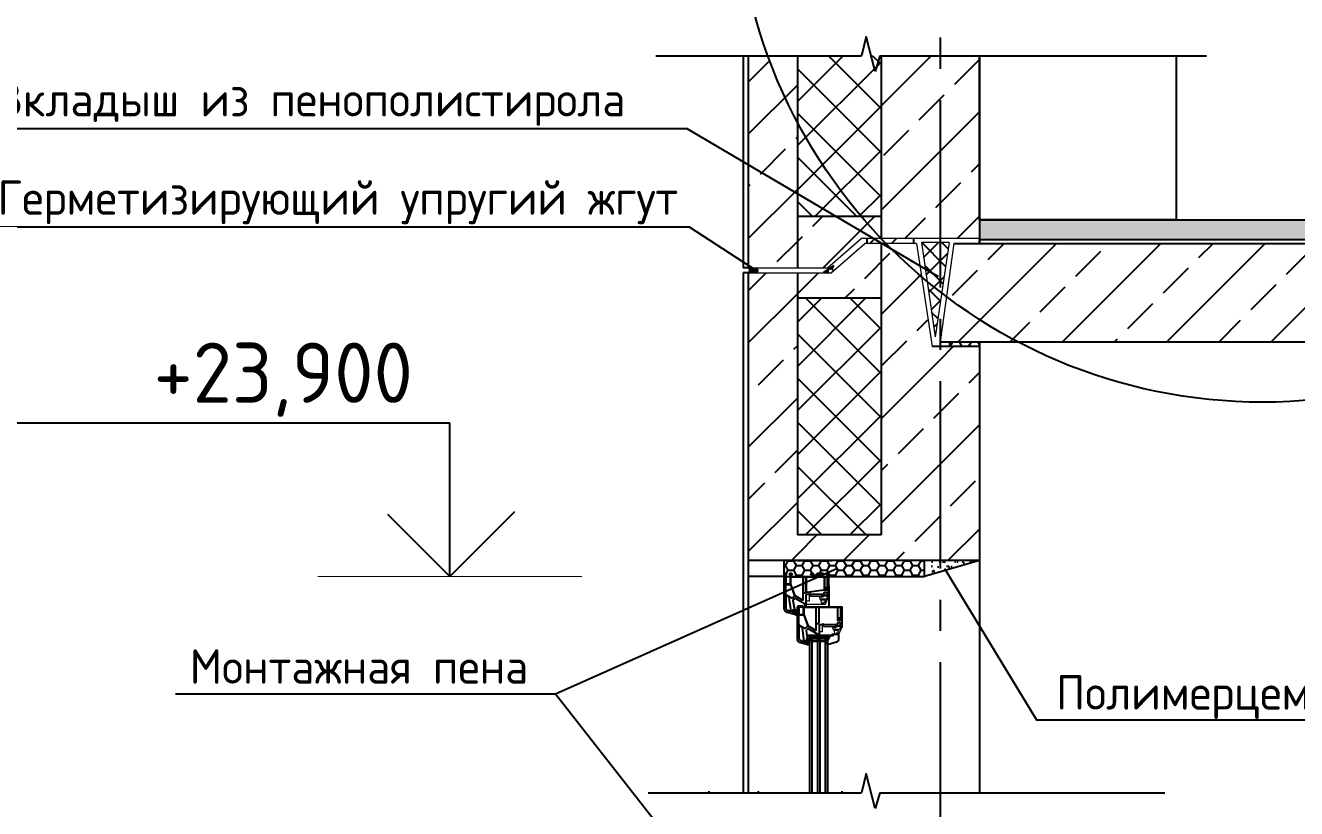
# Model space of a CAD drawing. Header units: millimetres. Extents: x -10163 to 1081624, y -5450 to 417560.
# Drawn here: x 474504 to 487424, y 87527 to 95489 of the extents above; entities that cross this region are included whole.
import ezdxf
from ezdxf.enums import TextEntityAlignment as Align

# ---------------------------------------------------------------- set-up
doc = ezdxf.new("R2010")
doc.units = ezdxf.units.MM
doc.linetypes.add('CENTER2', pattern=[28.575, 19.05, -3.175, 3.175, -3.175])
for name, color, linetype in [('0разрез', 7, 'Continuous'), ('0шибки', 220, 'Continuous'), ('1-VIS', 7, 'Continuous'), ('G_S1', 3, 'Continuous'), ('GASKET', 5, 'Continuous'), ('PVC', 7, 'Continuous'), ('ВЫНОСКИ_Р_СТ', 130, 'Continuous'), ('ГЕРМЕТИК', 50, 'Continuous'), ('НЕНЕСУЩ_СТЕНЫ', 232, 'Continuous'), ('ОКНА_Р_СТ', 90, 'Continuous'), ('оси', 1, 'CENTER2'), ('ПРОКЛАДКА', 250, 'Continuous'), ('РАЗДЕЛИТ_ЛИНИИ', 150, 'Continuous'), ('УПРУГ_РЕЗ_ПРОКЛАДКА', 130, 'Continuous'), ('УТЕПЛИТЕЛЬ', 30, 'Continuous'), ('ШТРИХ_УРП', 120, 'Continuous')]:
    doc.layers.add(name, color=color, linetype=linetype)
for name, color, linetype, lineweight in [('A-Wall-H', 250, 'Continuous', 20), ('bold', 7, 'Continuous', 35), ('RAZMER', 250, 'Continuous', 13), ('разрез по стене', 150, 'Continuous', 25)]:
    doc.layers.add(name, color=color, linetype=linetype, lineweight=lineweight)
doc.styles.add('GOST-2.304_Type-B', font='GOST Common.ttf')
doc.styles.add('Чертеж250', font='', dxfattribs={"height": 250})
doc.styles.get('Чертеж250').set_extended_font_data('GOST type B')
pattern_1 = [(45, (353424.6, 38081.25), (-530.33, 530.33), []), (45, (353954.1, 38081.25), (-530.33, 530.33), [360, -150])]
pattern_2 = [(45, (353424.58, 38081.25), (-224.5064, 224.5064), []), (135, (353424.58, 38081.25), (-224.5064, -224.5064), [])]

msp = doc.modelspace()

# ---------------------------------------------------------------- hatches: boundary and pattern name
at = {"layer": '1-VIS'}
h = msp.add_hatch(dxfattribs=at)
h.set_pattern_fill('ANSI38', scale=2.594415, style=0)
h.set_pattern_definition([(45, (457170.536, 153566.742), (-5.824627, 5.824627), []), (135, (457170.536, 153566.742), (-17.4738809, 5.824627), [20.593166, -12.3558997])])
h.paths.add_polyline_path([(481909.072, 93025.68), (481850.638, 93025.68), (481850.638, 93025.68, -0.781206619), (481850.638, 92973.792), (481909.072, 92973.792)])
at = {"layer": 'ОКНА_Р_СТ'}
h = msp.add_hatch(dxfattribs=at)
h.set_pattern_fill('HONEY', color=0, scale=450, style=0)
h.set_pattern_definition([(0, (416614.085, 129894.86), (84.375, 48.71393), [56.25, -112.5]), (120, (416614.085, 129894.86), (-84.375, 48.71393), [56.25, -112.5]), (60, (416614.085, 129894.86), (2e-07, 97.427858), [-112.5, 56.25])])
h.paths.add_polyline_path([(482217.003, 90048.792), (482217.434, 89886.494), (483110.637, 89886.494), (483300.637, 89886.494), (483367.83, 89886.494), (483643.095, 89886.494), (483643.095, 90048.792)])
h = msp.add_hatch(dxfattribs=at)
h.set_pattern_fill('AR-SAND', color=0, scale=50, style=0)
h.set_pattern_definition([(37.5, (416614.085, 129894.86), (-3.14967, 96.34119), [0, -76, 0, -85, 0, -81.25]), (7.5, (416614.09, 129894.86), (88.48884, 141.1073), [0, -41, 0, -68.5, 0, -26.25]), (327.5, (416552.585, 129894.86), (155.70709, 0.28295), [0, -25, 0, -90, 0, -117.5]), (317.5, (416552.59, 129894.86), (150.30633, 43.88378), [0, -12.5, 0, -59, 0, -67.5])])
h.paths.add_polyline_path([(484200.637, 90048.792), (483700.637, 90048.792), (483700.637, 89914.817)])
at = {"layer": 'ПРОКЛАДКА'}
h = msp.add_hatch(dxfattribs=at)
h.set_pattern_fill('ANSI31', color=0, scale=1250, style=0)
h.set_pattern_definition([(45, (416714.09, 130094.86), (-110.48543, 110.48543), [])])
h.paths.add_polyline_path([(483534.44, 93273.792), (483534.44, 93323.792), (483059.44, 93323.792), (483059.44, 93273.792)])
at = {"layer": 'разрез по стене', "transparency": 33554687}
h = msp.add_hatch(dxfattribs=at)
h.set_pattern_fill('JIS_STN_2.5', color=9, scale=300)
h.set_pattern_definition(pattern_1)
h.paths.add_polyline_path([(481850.637, 93023.792), (482350.637, 93023.792), (482350.637, 95181.397), (481850.637, 95181.397)])
h.paths.add_polyline_path([(481850.637, 95761.315), (482350.637, 95761.315), (482350.637, 101160.498), (481850.637, 101160.498)])
h.paths.add_polyline_path([(482350.637, 92973.792), (481850.637, 92973.792), (481850.637, 90048.792), (482350.637, 90048.792)])
h.paths.add_polyline_path([(482350.637, 84892.073), (481850.637, 84892.073), (481850.637, 80942.073), (481850.637, 80442.073), (482350.637, 80442.073)])
h.paths.add_polyline_path([(482350.637, 80392.073), (481850.637, 80392.073), (481850.637, 77467.073), (482350.637, 77467.073)])
h.paths.add_polyline_path([(482350.637, 69741.175), (481850.637, 69741.175), (481850.637, 65291.175), (482350.637, 65291.175)])
h = msp.add_hatch(dxfattribs=at)
h.set_pattern_fill('JIS_STN_2.5', color=9, scale=300)
h.set_pattern_definition(pattern_1)
h.paths.add_polyline_path([(483800.637, 69741.175), (483200.637, 69741.175), (483200.637, 65591.175), (483800.637, 65591.175)])
h.paths.add_polyline_path([(484200.637, 69741.175), (483800.637, 69741.175), (483800.637, 65591.175), (484200.637, 65591.175)])
h.paths.add_polyline_path([(483200.637, 69741.175), (482350.637, 69741.175), (482350.637, 69424.119), (483200.637, 69424.119)])
h.paths.add_polyline_path([(482998.113, 65591.175), (483200.637, 65591.175), (483200.637, 65813.347), (482350.637, 65813.347), (482350.637, 65291.175), (482655.58, 65291.175)])
h.paths.add_polyline_path([(483800.637, 79642.073), (483718.467, 79642.073), (483561.095, 80692.073), (483200.637, 80692.073), (483200.637, 77467.073), (483800.637, 77467.073)])
h.paths.add_polyline_path([(484200.637, 79642.073), (483800.637, 79642.073), (483800.637, 77467.073), (484200.637, 77467.073)])
edge = h.paths.add_edge_path(flags=16)
edge.add_arc((484065.939, 77583.563), 6.25, 0, 360)
h.paths.add_polyline_path([(483200.637, 77727.137), (482350.637, 77727.137), (482350.637, 77467.073), (482700.637, 77467.073), (483200.637, 77467.073)])
h.paths.add_polyline_path([(483200.637, 80692.073), (483034.44, 80692.073), (482691.908, 80392.073), (482350.637, 80392.073), (482350.637, 80136.592), (483200.637, 80136.592)])
h.paths.add_polyline_path([(483200.637, 80964.245), (482350.637, 80964.245), (482350.637, 80442.073), (482655.58, 80442.073), (482998.113, 80742.073), (483200.637, 80742.073)])
h.paths.add_polyline_path([(483800.637, 84892.073), (483200.637, 84892.073), (483200.637, 80742.073), (483800.637, 80742.073)])
h.paths.add_polyline_path([(484200.637, 84892.073), (483800.637, 84892.073), (483800.637, 80742.073), (484200.637, 80742.073)])
h.paths.add_polyline_path([(483200.637, 84892.073), (482350.637, 84892.073), (482350.637, 84601.445), (483200.637, 84601.445)])
edge = h.paths.add_edge_path()
edge.add_line((484200.637, 92223.792), (483800.637, 92223.792))
edge.add_line((483800.637, 92223.792), (483806.552, 90166.474))
edge.add_arc((483812.802, 90166.474), 6.25, 0, 180, ccw=False)
edge.add_arc((483812.802, 90166.474), 6.25, -180, 0, ccw=False)
edge.add_line((483806.552, 90166.474), (483806.534, 90048.792))
edge.add_line((483806.534, 90048.792), (484200.637, 90048.792))
edge.add_line((484200.637, 90048.792), (484200.637, 92223.792))
edge = h.paths.add_edge_path(flags=16)
edge.add_arc((484065.939, 90165.281), 6.25, 0, 360)
h.paths.add_polyline_path([(483800.637, 92223.792), (483718.467, 92223.792), (483561.095, 93273.792), (483200.637, 93273.792), (483200.637, 90048.792), (483800.637, 90048.792)])
h.paths.add_polyline_path([(483200.637, 90308.856), (482350.637, 90308.856), (482350.637, 90048.792), (483200.637, 90048.792)])
h.paths.add_polyline_path([(483200.637, 93273.792), (483034.44, 93273.792), (482691.908, 92973.792), (482350.637, 92973.792), (482350.637, 92718.311), (483200.637, 92718.311)])
h.paths.add_polyline_path([(483200.637, 93545.964), (482350.637, 93545.964), (482350.637, 93023.792), (482655.58, 93023.792), (482998.113, 93323.792), (483200.637, 93323.792)])
h.paths.add_polyline_path([(483800.637, 95181.397), (483200.637, 95181.397), (483200.637, 93323.792), (483800.637, 93323.792)])
h.paths.add_polyline_path([(484200.637, 95181.397), (483800.637, 95181.397), (483800.637, 93323.792), (484200.637, 93323.792)])
h.paths.add_polyline_path([(484200.637, 100360.498), (483800.637, 100360.498), (483800.637, 95761.315), (484200.637, 95761.315)])
h.paths.add_polyline_path([(483800.637, 100360.498), (483718.467, 100360.498), (483591.071, 101160.498), (483200.637, 101160.498), (483200.637, 95761.315), (483800.637, 95761.315)])
at = {"layer": 'разрез по стене'}
h = msp.add_hatch(dxfattribs=at)
h.set_pattern_fill('AR-SAND', color=9, scale=3, angle=-90)
h.set_pattern_definition([(307.5, (353424.58, 38121.25), (146.82397, 4.80009), [0, -115.824, 0, -129.54, 0, -123.825]), (277.5, (353424.58, 38121.25), (215.04753, -134.85698), [0, -62.484, 0, -104.394, 0, -40.005]), (237.5, (353424.58, 38214.97), (0.43116, -237.29771), [0, -38.1, 0, -137.16, 0, -179.07]), (227.5, (353424.58, 38214.97), (66.8788, -229.06694), [0, -19.05, 0, -89.916, 0, -102.87])])
h.paths.add_polyline_path([(496582.382, 93513.792), (484200.637, 93513.792), (484200.637, 93313.792), (496582.382, 93313.792)])
h = msp.add_hatch(dxfattribs=at)
h.set_pattern_fill('JIS_STN_2.5', color=9, scale=300)
h.set_pattern_definition(pattern_1)
h.paths.add_polyline_path([(496582.382, 92273.792), (496582.382, 92768.978), (496422.533, 92818.704), (496778.421, 92909.869), (496582.382, 92957.937), (496582.382, 93273.792), (483941.699, 93273.792), (483800.637, 92273.792), (484200.637, 92273.792)])
at = {"layer": 'УТЕПЛИТЕЛЬ'}
h = msp.add_hatch(dxfattribs=at)
h.set_pattern_fill('ANSI37', color=0, scale=100, style=0)
h.set_pattern_definition(pattern_2)
h.paths.add_polyline_path([(483200.637, 95181.397), (482350.637, 95181.397), (482350.637, 93545.964), (483200.637, 93545.964)])
h = msp.add_hatch(dxfattribs=at)
h.set_pattern_fill('ANSI37', color=0, scale=1150, style=0)
h.set_pattern_definition([(45, (416714.09, 130094.86), (-101.6466, 101.6466), []), (135, (416714.09, 130094.86), (-101.6466, -101.6466), [])])
h.paths.add_polyline_path([(483892.459, 93282.474), (483610.335, 93282.474), (483751.397, 92323.663)])
h = msp.add_hatch(dxfattribs=at)
h.set_pattern_fill('ANSI37', color=0, scale=100, style=0)
h.set_pattern_definition(pattern_2)
h.paths.add_polyline_path([(482350.637, 90308.856), (483200.637, 90308.856), (483200.637, 92718.311), (482350.637, 92718.311)])
at = {"layer": 'ШТРИХ_УРП'}
h = msp.add_hatch(dxfattribs=at)
h.set_pattern_fill('HONEY', color=0, scale=250, style=0)
h.set_pattern_definition([(0, (416484.742, 130094.86), (46.875, 27.063294), [31.25, -62.5]), (120, (416484.742, 130094.86), (-46.875, 27.063294), [31.25, -62.5]), (60, (416484.742, 130094.86), (1e-07, 54.126588), [-62.5, 31.25])])
h.paths.add_polyline_path([(482729.476, 93041.054), (482718.993, 93043.586), (482613.109, 92973.792), (482707.622, 92973.792)])
h = msp.add_hatch(dxfattribs=at)
h.set_pattern_fill('HONEY', color=0, scale=500, style=0)
h.set_pattern_definition([(0, (416714.085, 129894.86), (93.75, 54.126587), [62.5, -125]), (120, (416714.085, 129894.86), (-93.75, 54.126588), [62.5, -125]), (60, (416714.085, 129894.86), (2e-07, 108.253175), [-125, 62.5])])
h.paths.add_polyline_path([(484200.637, 92273.792), (483900.637, 92273.792), (483900.637, 92223.792), (484200.637, 92223.792)])

# ---------------------------------------------------------------- linework, layer by layer
for p, q in [((478817.382, 91446.413), (474370.352, 91446.413)), ((478817.382, 89886.494), (478817.382, 91446.413)), ((478817.382, 89886.494), (478187.969, 90515.907)), ((478817.382, 89886.494), (479478.525, 90547.636))]:
    msp.add_line(p, q)
at = {"color": 1, "linetype": 'Continuous', "lineweight": 25}
for p, q in [((482466.793, 89276.669), (482666.845, 89291.61)), ((482666.845, 89276.669), (482466.793, 89291.61))]:
    msp.add_line(p, q, dxfattribs=at)
at = {"color": 5}
for p, q in [((482501.98, 89257.767), (482496.98, 89257.767)), ((482501.98, 89252.767), (482496.98, 89252.767)), ((482501.98, 89247.767), (482496.98, 89247.767)), ((482501.98, 89242.767), (482496.98, 89242.767)), ((482501.98, 89237.767), (482496.98, 89237.767)), ((482501.98, 89232.767), (482496.98, 89232.767)), ((482501.98, 89230.267), (482496.98, 89230.267)), ((482501.98, 89257.767), (482501.98, 89262.767)), ((482501.98, 89230.267), (482501.98, 89225.267)), ((482506.98, 89257.767), (482506.98, 89262.767)), ((482506.98, 89230.267), (482506.98, 89225.267)), ((482511.98, 89257.767), (482511.98, 89262.767)), ((482511.98, 89230.267), (482511.98, 89225.267)), ((482516.98, 89257.767), (482516.98, 89262.767)), ((482516.98, 89230.267), (482516.98, 89225.267)), ((482521.98, 89257.767), (482521.98, 89262.767)), ((482521.98, 89230.267), (482521.98, 89225.267)), ((482526.98, 89257.767), (482526.98, 89262.767)), ((482526.98, 89230.267), (482526.98, 89225.267)), ((482531.98, 89257.767), (482531.98, 89262.767)), ((482531.98, 89230.267), (482531.98, 89225.267)), ((482536.98, 89257.767), (482536.98, 89262.767)), ((482536.98, 89230.267), (482536.98, 89225.267)), ((482541.98, 89257.767), (482541.98, 89262.767)), ((482541.98, 89230.267), (482541.98, 89225.267)), ((482546.98, 89257.767), (482546.98, 89262.767)), ((482546.98, 89230.267), (482546.98, 89225.267)), ((482551.98, 89257.767), (482551.98, 89262.767)), ((482551.98, 89257.767), (482551.98, 89262.767)), ((482551.98, 89257.767), (482556.98, 89257.767)), ((482556.98, 89252.767), (482551.98, 89252.767)), ((482556.98, 89247.767), (482551.98, 89247.767)), ((482556.98, 89242.767), (482551.98, 89242.767)), ((482556.98, 89237.767), (482551.98, 89237.767)), ((482556.98, 89232.767), (482551.98, 89232.767)), ((482551.98, 89230.267), (482551.98, 89225.267)), ((482551.98, 89230.267), (482551.98, 89225.267)), ((482551.98, 89230.267), (482556.98, 89230.267)), ((482556.98, 89257.767), (482556.98, 89262.767)), ((482556.98, 89230.267), (482556.98, 89225.267)), ((482581.98, 89257.767), (482576.98, 89257.767)), ((482581.98, 89252.767), (482576.98, 89252.767)), ((482581.98, 89247.767), (482576.98, 89247.767)), ((482581.98, 89242.767), (482576.98, 89242.767)), ((482581.98, 89237.767), (482576.98, 89237.767)), ((482581.98, 89232.767), (482576.98, 89232.767)), ((482581.98, 89230.267), (482576.98, 89230.267)), ((482581.98, 89257.767), (482581.98, 89262.767)), ((482581.98, 89230.267), (482581.98, 89225.267)), ((482586.98, 89257.767), (482586.98, 89262.767)), ((482586.98, 89230.267), (482586.98, 89225.267)), ((482591.98, 89257.767), (482591.98, 89262.767)), ((482591.98, 89230.267), (482591.98, 89225.267)), ((482596.98, 89257.767), (482596.98, 89262.767)), ((482596.98, 89230.267), (482596.98, 89225.267)), ((482601.98, 89257.767), (482601.98, 89262.767)), ((482601.98, 89230.267), (482601.98, 89225.267)), ((482606.98, 89257.767), (482606.98, 89262.767)), ((482606.98, 89230.267), (482606.98, 89225.267)), ((482611.98, 89257.767), (482611.98, 89262.767)), ((482611.98, 89230.267), (482611.98, 89225.267)), ((482616.98, 89257.767), (482616.98, 89262.767)), ((482616.98, 89230.267), (482616.98, 89225.267)), ((482621.98, 89257.767), (482621.98, 89262.767)), ((482621.98, 89230.267), (482621.98, 89225.267)), ((482626.98, 89257.767), (482626.98, 89262.767)), ((482626.98, 89230.267), (482626.98, 89225.267)), ((482631.98, 89257.767), (482631.98, 89262.767)), ((482631.98, 89257.767), (482631.98, 89262.767)), ((482631.98, 89257.767), (482636.98, 89257.767)), ((482636.98, 89252.767), (482631.98, 89252.767)), ((482636.98, 89247.767), (482631.98, 89247.767)), ((482636.98, 89242.767), (482631.98, 89242.767)), ((482636.98, 89237.767), (482631.98, 89237.767)), ((482636.98, 89232.767), (482631.98, 89232.767)), ((482631.98, 89230.267), (482631.98, 89225.267)), ((482631.98, 89230.267), (482631.98, 89225.267)), ((482631.98, 89230.267), (482636.98, 89230.267)), ((482636.98, 89257.767), (482636.98, 89262.767)), ((482636.98, 89230.267), (482636.98, 89225.267))]:
    msp.add_line(p, q, dxfattribs=at)
at = {"ltscale": 10, "const_width": 10}
msp.add_lwpolyline([(477474.1, 89886.494), (480160.665, 89886.494)], dxfattribs=at)
for points in [[(482405.379, 89647.943, -0.577350269), (482403.129, 89646.644), (482328.37, 89689.806, -0.176326981), (482327.71, 89690.592), (482284.969, 89808.023, -0.087488664), (482284.879, 89808.536), (482284.879, 89883.271, -0.414213562), (482286.379, 89884.771), (482403.879, 89884.771, -0.414213562), (482405.379, 89883.271)], [(482538.75, 89338.648, -0.577350269), (482536.5, 89337.349), (482461.742, 89380.511, -0.176326981), (482461.082, 89381.297), (482418.341, 89498.727, -0.087488664), (482418.25, 89499.24), (482418.25, 89573.975, -0.414213562), (482419.75, 89575.475), (482537.25, 89575.475, -0.414213562), (482538.75, 89573.975)]]:
    msp.add_lwpolyline(points, format="xyb", close=True)
at = {"color": 1, "linetype": 'Continuous', "lineweight": 25}
msp.add_lwpolyline([(482476.842, 89276.669), (482466.793, 89276.669), (482466.793, 89291.61), (482666.845, 89291.61), (482666.845, 89276.669)], close=True, dxfattribs=at)
at = {"color": 5}
for points in [[(482556.98, 89262.767), (482556.98, 89225.267), (482496.98, 89225.267), (482496.98, 89262.767)], [(482551.98, 89257.767), (482551.98, 89230.267), (482501.98, 89230.267), (482501.98, 89257.767)], [(482636.98, 89262.767), (482636.98, 89225.267), (482576.98, 89225.267), (482576.98, 89262.767)], [(482631.98, 89257.767), (482631.98, 89230.267), (482581.98, 89230.267), (482581.98, 89257.767)]]:
    msp.add_lwpolyline(points, close=True, dxfattribs=at)
at = {"layer": '0разрез'}
for p, q in [((481850.637, 93023.792), (481800.637, 93023.792)), ((481850.637, 92973.792), (481800.637, 92973.792))]:
    msp.add_line(p, q, dxfattribs=at)
at = {"layer": '0разрез', "ltscale": 10}
msp.add_lwpolyline([(486200.637, 95181.397), (486200.637, 93513.792), (484200.637, 93513.792), (484200.637, 95181.397)], dxfattribs=at)
at = {"layer": '0разрез'}
for points in [[(483785.483, 92934.667), (481230.002, 94437.306), (474336.469, 94437.306)], [(481931.887, 92998.23), (481252.369, 93437.475), (474237.059, 93437.475)], [(482759.078, 89969.461), (479891.111, 88691.591)], [(483844.736, 89969.642), (484779.579, 88427.894), (491558.268, 88427.894)], [(479891.111, 88691.591), (476029.571, 88691.591)], [(482803.29, 84973.739), (479891.111, 88691.591)]]:
    msp.add_lwpolyline(points, dxfattribs=at)
at = {"layer": '0шибки'}
msp.add_circle((487079.323, 97009.247), 5350.4, dxfattribs=at)
at = {"layer": 'A-Wall-H', "color": 0}
for p, q in [((482655.58, 93023.792), (482998.113, 93323.792)), ((484200.637, 93323.792), (482998.113, 93323.792)), ((483610.335, 93282.474), (483751.397, 92323.663)), ((483892.459, 93282.474), (483610.335, 93282.474)), ((483892.459, 93282.474), (483751.397, 92323.663)), ((482691.908, 92973.792), (483034.44, 93273.792)), ((483561.095, 93273.792), (483034.44, 93273.792)), ((483561.095, 93273.792), (483718.467, 92223.792)), ((483941.699, 93273.792), (483800.637, 92273.792)), ((481850.637, 93023.792), (482655.58, 93023.792)), ((481850.637, 92973.792), (482691.908, 92973.792))]:
    msp.add_line(p, q, dxfattribs=at)
at = {"layer": 'bold'}
msp.add_arc((481844.166, 92999.736), 26.739, 284.0048999, 75.9951001, dxfattribs=at)
at = {"layer": 'G_S1'}
for points in [[(482476.98, 87687.592), (482476.98, 89276.669), (482496.98, 89276.668), (482496.98, 87687.592)], [(482556.98, 87687.592), (482556.98, 89276.67), (482576.98, 89276.669), (482576.98, 87687.592)], [(482636.979, 87687.592), (482636.979, 89276.67), (482656.979, 89276.669), (482656.979, 87687.592)]]:
    msp.add_lwpolyline(points, dxfattribs=at)
at = {"layer": 'GASKET', "color": 5, "linetype": 'Continuous'}
for points in [[(482336.56, 89542.082, 0.414213562), (482333.06, 89545.582), (482332.56, 89545.582, 0.414213562), (482331.06, 89544.082), (482331.06, 89539.85), (482329.56, 89538.984, -0.577350269), (482325.06, 89541.582), (482325.06, 89543.832, 0.414213562), (482322.56, 89546.332), (482321.06, 89546.332, 0.020024071), (482319.66, 89546.276, 0.390946884), (482315.06, 89541.292), (482315.06, 89516.372, 0.390946884), (482319.66, 89511.388), (482321.06, 89511.332), (482322.56, 89511.332, 0.414213562), (482325.06, 89513.832), (482325.06, 89516.082, -0.577350269), (482329.56, 89518.68), (482331.06, 89517.814), (482331.06, 89497.58), (482347.979, 89492.508, 0.502334175), (482349.91, 89493.945), (482349.91, 89527.754), (482337.724, 89531.407, -0.349418093), (482336.56, 89532.869)], [(482463.63, 89245.878, 0.414213562), (482460.13, 89249.378), (482459.63, 89249.378, 0.414213562), (482458.13, 89247.878), (482458.13, 89243.646), (482456.63, 89242.78, -0.577350269), (482452.13, 89245.378), (482452.13, 89247.628, 0.414213562), (482449.63, 89250.128), (482448.13, 89250.128, 0.020024071), (482446.73, 89250.072, 0.390946884), (482442.13, 89245.088), (482442.13, 89220.168, 0.390946884), (482446.73, 89215.184), (482448.13, 89215.128), (482449.63, 89215.128, 0.414213562), (482452.13, 89217.628), (482452.13, 89219.878, -0.577350269), (482456.63, 89222.476), (482458.13, 89221.61), (482458.13, 89201.376), (482475.049, 89196.304, 0.502334175), (482476.98, 89197.74), (482476.98, 89231.549), (482464.793, 89235.203, -0.349418093), (482463.63, 89236.665)]]:
    msp.add_lwpolyline(points, format="xyb", close=True, dxfattribs=at)
at = {"layer": 'PVC'}
for p, q in [((482231.773, 89886.494), (482274.745, 89886.494)), ((482510.123, 89886.494), (482553.095, 89886.494)), ((482608.773, 89886.494), (482653.095, 89886.494)), ((482322.859, 89663.529), (482306.41, 89647.08)), ((482422.434, 89610.319), (482328.895, 89664.324)), ((482437.434, 89699.994), (482437.434, 89592.494)), ((482607.74, 89704.994), (482442.434, 89704.994)), ((482607.485, 89691.882), (482610.155, 89701.847)), ((482622.6, 89690.898), (482609.033, 89689.997)), ((482624.573, 89724.994), (482619.573, 89719.994)), ((482619.573, 89719.994), (482624.884, 89693.891)), ((482648.434, 89724.994), (482624.573, 89724.994)), ((482644.972, 89693.847), (482645.956, 89699.428)), ((482661.184, 89689.994), (482647.268, 89690.918)), ((482648.418, 89701.494), (482653.434, 89701.494)), ((482655.934, 89703.994), (482655.934, 89717.494)), ((482663.684, 89689.994), (482661.184, 89689.994)), ((482305.01, 89642.665), (482317.206, 89573.497)), ((482316.434, 89548.244), (482314.934, 89548.244)), ((482317.434, 89570.892), (482317.434, 89557.494)), ((482318.934, 89543.494), (482318.934, 89545.744)), ((482324.934, 89541.762), (482323.434, 89540.896)), ((482324.934, 89549.994), (482324.934, 89541.762)), ((482349.91, 89588.195), (482407.221, 89588.195)), ((482365.145, 89577.198), (482408.117, 89577.198)), ((482424.934, 89592.494), (482424.934, 89605.989)), ((482434.934, 89589.994), (482427.434, 89589.994)), ((482616.184, 89621.885), (482614.762, 89613.819)), ((482643.495, 89577.198), (482686.466, 89577.198)), ((482742.145, 89577.198), (482786.466, 89577.198)), ((482314.934, 89513.244), (482316.434, 89513.244)), ((482318.934, 89515.744), (482318.934, 89517.994)), ((482323.434, 89520.592), (482324.934, 89519.726)), ((482324.934, 89519.726), (482324.934, 89501.494)), ((482757.945, 89415.698), (482752.945, 89410.698)), ((482752.945, 89410.698), (482758.256, 89384.595)), ((482781.806, 89415.698), (482757.945, 89415.698)), ((482789.306, 89394.698), (482789.306, 89408.198)), ((482438.382, 89333.369), (482450.578, 89264.201)), ((482456.231, 89354.234), (482439.782, 89337.785)), ((482555.806, 89301.023), (482462.267, 89355.028)), ((482558.306, 89283.198), (482558.306, 89296.693)), ((482568.306, 89280.698), (482560.806, 89280.698)), ((482570.806, 89390.698), (482570.806, 89283.198)), ((482741.112, 89395.698), (482575.806, 89395.698)), ((482656.979, 89225.959), (482684.603, 89279.835)), ((482695.396, 89286.589), (482710.806, 89286.589)), ((482713.306, 89289.089), (482713.306, 89291.089)), ((482723.806, 89301.589), (482735.364, 89301.589)), ((482735.364, 89301.589), (482767.056, 89301.589)), ((482740.857, 89382.586), (482743.527, 89392.551)), ((482755.971, 89381.602), (482742.405, 89380.701)), ((482749.556, 89312.589), (482748.133, 89304.523)), ((482770.806, 89297.839), (482767.056, 89301.589)), ((482770.806, 89243.422), (482770.806, 89297.839)), ((482778.344, 89384.551), (482779.328, 89390.132)), ((482794.556, 89380.698), (482780.64, 89381.622)), ((482781.79, 89392.198), (482786.806, 89392.198)), ((482797.056, 89380.698), (482794.556, 89380.698)), ((482449.806, 89238.948), (482448.306, 89238.948)), ((482448.306, 89203.948), (482449.806, 89203.948)), ((482450.806, 89261.596), (482450.806, 89248.198)), ((482452.306, 89234.198), (482452.306, 89236.448)), ((482452.306, 89206.448), (482452.306, 89208.698)), ((482458.306, 89232.466), (482456.806, 89231.6)), ((482456.806, 89211.296), (482458.306, 89210.43)), ((482458.306, 89240.698), (482458.306, 89232.466)), ((482458.306, 89210.43), (482458.306, 89192.198)), ((482656.979, 89198.089), (482656.979, 89253.828)), ((482656.979, 89196.669), (482757.234, 89224.483)), ((482672.428, 89242.135), (482673.306, 89242.135)), ((482674.806, 89196.589), (482674.806, 89196.589))]:
    msp.add_line(p, q, dxfattribs=at)
at = {"layer": 'PVC', "linetype": 'Continuous', "lineweight": 0}
for p, q in [((482472.434, 89640.885), (482472.434, 89713.385)), ((482474.934, 89715.885), (482479.934, 89715.885)), ((482482.434, 89713.385), (482482.434, 89690.885)), ((482484.934, 89688.385), (482604.144, 89688.385)), ((482582.439, 89653.38), (482577.961, 89675.387)), ((482580.411, 89678.385), (482604.144, 89678.385)), ((482618.934, 89700.885), (482647.224, 89700.885)), ((482618.934, 89690.885), (482654.924, 89690.885)), ((482667.434, 89685.885), (482631.653, 89600.905)), ((482657.228, 89687.415), (482644.595, 89657.413)), ((482647.224, 89700.885), (482663.684, 89700.885)), ((482442.434, 89603.405), (482442.434, 89635.885)), ((482444.934, 89638.385), (482469.934, 89638.385)), ((482631.653, 89600.905), (482444.934, 89600.905)), ((482587.5, 89652.954), (482586.656, 89652.11)), ((482594.573, 89645.885), (482589.573, 89640.885)), ((482589.573, 89640.885), (482594.884, 89614.782)), ((482642.291, 89655.883), (482594.571, 89655.883)), ((482633.264, 89645.885), (482594.573, 89645.885)), ((482614.972, 89614.738), (482616.132, 89621.319)), ((482618.594, 89623.385), (482625.895, 89623.385)), ((482628.199, 89624.915), (482635.568, 89642.415)), ((482605.806, 89331.589), (482605.806, 89404.089)), ((482608.306, 89406.589), (482613.306, 89406.589)), ((482615.806, 89404.089), (482615.806, 89381.589)), ((482575.806, 89294.11), (482575.806, 89326.589)), ((482578.306, 89329.089), (482603.306, 89329.089)), ((482649.306, 89291.61), (482578.306, 89291.61)), ((482618.306, 89379.089), (482737.516, 89379.089)), ((482650.806, 89293.11), (482649.306, 89291.61)), ((482652.306, 89291.61), (482650.806, 89293.11)), ((482698.306, 89291.61), (482652.306, 89291.61)), ((482700.806, 89299.11), (482700.806, 89294.11)), ((482712.66, 89301.61), (482703.306, 89301.61)), ((482715.811, 89344.084), (482711.333, 89366.091)), ((482725.971, 89302.494), (482712.66, 89301.61)), ((482713.783, 89369.089), (482737.516, 89369.089)), ((482720.872, 89343.658), (482720.028, 89342.815)), ((482727.945, 89336.589), (482722.945, 89331.589)), ((482722.945, 89331.589), (482728.256, 89305.487)), ((482775.663, 89346.587), (482727.943, 89346.587)), ((482766.636, 89336.589), (482727.945, 89336.589)), ((482748.344, 89305.442), (482749.504, 89312.023)), ((482764.556, 89301.589), (482750.64, 89302.514)), ((482751.966, 89314.089), (482759.267, 89314.089)), ((482752.306, 89391.589), (482780.596, 89391.589)), ((482752.306, 89381.589), (482788.296, 89381.589)), ((482761.571, 89315.619), (482768.94, 89333.119)), ((482767.056, 89301.589), (482764.556, 89301.589)), ((482770.806, 89305.339), (482767.056, 89301.589)), ((482800.806, 89376.589), (482770.806, 89305.339)), ((482790.6, 89378.119), (482777.967, 89348.117)), ((482780.596, 89391.589), (482797.056, 89391.589))]:
    msp.add_line(p, q, dxfattribs=at)
at = {"layer": 'PVC'}
for points in [[(482437.003, 89699.632), (482437.003, 89592.132, -0.414213562), (482434.503, 89589.632), (482427.003, 89589.632, -0.414213562), (482424.503, 89592.132), (482424.503, 89605.627, 0.267949192), (482422.003, 89609.957), (482328.464, 89663.962, 0.339454259), (482322.428, 89663.168), (482305.98, 89646.719, 0.245591605), (482304.579, 89642.303), (482316.775, 89573.135, -0.043660943), (482317.003, 89570.53), (482317.003, 89557.132, 0.414213562), (482319.503, 89554.632, -0.414213562), (482324.503, 89549.632), (482324.503, 89541.4), (482323.003, 89540.534, -0.577350269), (482318.503, 89543.132), (482318.503, 89545.382, 0.414213562), (482316.003, 89547.882), (482314.503, 89547.882, 1), (482314.503, 89512.882), (482316.003, 89512.882, 0.414213562), (482318.503, 89515.382), (482318.503, 89517.632, -0.577350269), (482323.003, 89520.23), (482324.503, 89519.364), (482324.503, 89501.132, -0.493145426), (482322.615, 89499.683), (482246.65, 89520.038, -0.339454259), (482217.003, 89558.675), (482217.003, 89917.132, -0.414213562), (482219.503, 89919.632), (482229.039, 89919.632), (482230.503, 89919.632), (482238.003, 89912.132), (482238.003, 89909.632, -0.414213562), (482235.503, 89907.132), (482233.518, 89907.132, -0.198912367), (482232.811, 89907.425), (482229.564, 89910.672, 0.700207538), (482227.009, 89909.48), (482228.852, 89888.414, 0.388878732), (482231.342, 89886.132), (482274.314, 89886.132, 0.388878732), (482276.805, 89888.414), (482278.518, 89908.001, 0.700207538), (482275.963, 89909.193), (482274.196, 89907.425, -0.198912367), (482273.488, 89907.132), (482271.503, 89907.132, -0.414213562), (482269.003, 89909.632), (482269.003, 89912.132), (482276.503, 89919.632), (482289.003, 89919.632), (482296.503, 89912.132), (482296.503, 89909.632, -0.414213562), (482294.003, 89907.132), (482292.018, 89907.132, -0.198912367), (482291.311, 89907.425), (482289.543, 89909.193, 0.700207538), (482286.988, 89908.001), (482288.702, 89888.414, 0.388878732), (482291.192, 89886.132), (482492.814, 89886.132, 0.388878732), (482495.305, 89888.414), (482497.018, 89908.001, 0.700207538), (482494.463, 89909.193), (482492.696, 89907.425, -0.198912367), (482491.988, 89907.132), (482490.003, 89907.132, -0.414213562), (482487.503, 89909.632), (482487.503, 89912.132), (482495.003, 89919.632), (482507.503, 89919.632), (482515.003, 89912.132), (482515.003, 89909.632, -0.414213562), (482512.503, 89907.132), (482510.518, 89907.132, -0.198912367), (482509.811, 89907.425), (482508.043, 89909.193, 0.700207538), (482505.488, 89908.001), (482507.202, 89888.414, 0.388878732), (482509.692, 89886.132), (482552.664, 89886.132, 0.388878732), (482555.154, 89888.414), (482556.997, 89909.48, 0.700207538), (482554.442, 89910.672), (482551.196, 89907.425, -0.198912367), (482550.488, 89907.132), (482548.503, 89907.132, -0.414213562), (482546.003, 89909.632), (482546.003, 89912.132), (482553.503, 89919.632), (482554.968, 89919.632), (482564.503, 89919.632, -0.414213562), (482567.003, 89917.132), (482567.003, 89888.632, 0.414213562), (482569.503, 89886.132), (482591.503, 89886.132, 0.414213562), (482594.003, 89888.632), (482594.003, 89917.132, -0.414213562), (482596.503, 89919.632), (482607.503, 89919.632), (482615.003, 89912.132), (482615.003, 89909.632, -0.414213562), (482612.503, 89907.132), (482610.518, 89907.132, -0.198912367), (482609.811, 89907.425), (482606.564, 89910.672, 0.700207538), (482604.009, 89909.48), (482605.852, 89888.414, 0.388878732), (482608.342, 89886.132), (482652.664, 89886.132, 0.388878732), (482655.154, 89888.414), (482656.997, 89909.48, 0.700207538), (482654.442, 89910.672), (482651.196, 89907.425, -0.198912367), (482650.488, 89907.132), (482648.503, 89907.132, -0.414213562), (482646.003, 89909.632), (482646.003, 89912.132), (482653.503, 89919.632), (482654.968, 89919.632), (482664.503, 89919.632, -0.414213562), (482667.003, 89917.132), (482667.003, 89693.382), (482663.253, 89689.632), (482660.753, 89689.632), (482646.837, 89690.556, -0.446274744), (482644.541, 89693.485), (482645.525, 89699.066, -0.363970234), (482647.987, 89701.132), (482653.003, 89701.132, 0.414213562), (482655.503, 89703.632), (482655.503, 89717.132, 0.414213562), (482648.003, 89724.632), (482624.142, 89724.632), (482619.142, 89719.632), (482624.453, 89693.529, -0.454146339), (482622.169, 89690.536), (482608.603, 89689.635, -0.513930192), (482607.054, 89691.52), (482609.724, 89701.485, 0.493145426), (482607.309, 89704.632), (482442.003, 89704.632, 0.414213562)], [(482233.934, 89811.135), (482276.934, 89811.135, 0.414213562), (482279.434, 89813.635), (482279.434, 89882.385, 0.414213562), (482276.934, 89884.885), (482233.934, 89884.885, 0.414213562), (482231.434, 89882.385), (482231.434, 89813.635, 0.414213562)], [(482231.434, 89803.135, -0.414213562), (482233.934, 89805.635), (482278.331, 89805.635, -0.315298789), (482280.681, 89803.99), (482321.967, 89690.557, -0.415199181), (482320.465, 89687.35, 0.110368962), (482314.02, 89683.259), (482297.179, 89666.418, -0.339454259), (482294.161, 89666.02), (482232.684, 89701.514, -0.267949192), (482231.434, 89703.679)], [(482284.934, 89808.385), (482284.934, 89882.385, -0.414213562), (482287.434, 89884.885), (482402.934, 89884.885, -0.414213562), (482405.434, 89882.385), (482405.434, 89649.789, -0.577350269), (482401.684, 89647.624), (482335.145, 89686.04, 0.079162803), (482330.002, 89688.009, -0.259106532), (482328.168, 89689.601)], [(482231.434, 89691.555), (482231.434, 89569.928, 0.339454259), (482250.705, 89544.814), (482253.035, 89544.189, 0.066591115), (482285.948, 89535.37), (482267.295, 89673.514, 0.29147342), (482266.055, 89675.897), (482235.184, 89693.72, 0.577350269)], [(482628.434, 89762.885, -0.414213562), (482630.934, 89765.385), (482650.934, 89765.385, -0.414213562), (482653.434, 89762.885), (482653.434, 89750.885, -0.414213562), (482650.934, 89748.385), (482630.934, 89748.385, -0.414213562), (482628.434, 89750.885)], [(482366.41, 89501.945), (482409.41, 89501.945, 0.414213562), (482411.91, 89504.445), (482411.91, 89573.195, 0.414213562), (482409.41, 89575.695), (482366.41, 89575.695, 0.414213562), (482363.91, 89573.195), (482363.91, 89504.445, 0.414213562)], [(482367.306, 89501.839), (482410.306, 89501.839, 0.414213562), (482412.806, 89504.339), (482412.806, 89573.089, 0.414213562), (482410.306, 89575.589), (482367.306, 89575.589, 0.414213562), (482364.806, 89573.089), (482364.806, 89504.339, 0.414213562)], [(482418.306, 89499.089), (482418.306, 89573.089, -0.414213562), (482420.806, 89575.589), (482536.306, 89575.589, -0.414213562), (482538.806, 89573.089), (482538.806, 89340.493, -0.577350269), (482535.056, 89338.328), (482468.517, 89376.745, 0.079162803), (482463.374, 89378.714, -0.259106532), (482461.54, 89380.305)], [(482364.806, 89493.839, -0.414213562), (482367.306, 89496.339), (482411.703, 89496.339, -0.315298789), (482414.052, 89494.694), (482455.339, 89381.261, -0.415199181), (482453.837, 89378.054, 0.110368962), (482447.392, 89373.964), (482430.551, 89357.122, -0.339454259), (482427.533, 89356.725), (482366.056, 89392.219, -0.267949192), (482364.806, 89394.384)], [(482761.806, 89453.589, -0.414213562), (482764.306, 89456.089), (482784.306, 89456.089, -0.414213562), (482786.806, 89453.589), (482786.806, 89441.589, -0.414213562), (482784.306, 89439.089), (482764.306, 89439.089, -0.414213562), (482761.806, 89441.589)], [(482364.806, 89382.259), (482364.806, 89260.632, 0.339454259), (482384.076, 89235.518), (482386.407, 89234.894, 0.066591115), (482419.32, 89226.075), (482400.667, 89364.218, 0.29147342), (482399.426, 89366.601), (482368.556, 89384.424, 0.577350269)]]:
    msp.add_lwpolyline(points, format="xyb", close=True, dxfattribs=at)
for points in [[(482323.046, 89500.045), (482247.081, 89520.399, -0.339454259), (482217.434, 89559.036), (482217.434, 89886.494), (482667.434, 89886.494), (482667.434, 89693.744), (482663.684, 89689.994), (482667.434, 89686.244), (482667.434, 89674.994)], [(482431.434, 89884.885, -0.414213562), (482433.934, 89882.385), (482433.934, 89727.588, -0.252263653), (482432.809, 89725.5, 0.152167248), (482426.211, 89717.448, -0.305614685), (482423.893, 89715.885), (482411.434, 89715.885, -0.414213562), (482408.934, 89718.385), (482408.934, 89882.385, -0.414213562), (482411.434, 89884.885)], [(482411.434, 89884.885), (482650.934, 89884.885, -0.414213562), (482653.434, 89882.385), (482653.434, 89773.385, -0.414213562), (482650.934, 89770.885), (482630.934, 89770.885, -0.414213562), (482628.434, 89773.385), (482628.434, 89882.385, -0.414213562), (482630.934, 89884.885)], [(482456.417, 89190.749), (482380.453, 89211.104, -0.339454259), (482350.806, 89249.741), (482350.806, 89577.198), (482800.806, 89577.198), (482800.806, 89384.448), (482797.056, 89380.698), (482800.806, 89376.948), (482800.806, 89365.698)], [(482564.806, 89575.589, -0.414213562), (482567.306, 89573.089), (482567.306, 89418.293, -0.252263653), (482566.181, 89416.205, 0.152167248), (482559.583, 89408.152, -0.305614685), (482557.265, 89406.589), (482544.806, 89406.589, -0.414213562), (482542.306, 89409.089), (482542.306, 89573.089, -0.414213562), (482544.806, 89575.589)], [(482544.806, 89575.589), (482784.306, 89575.589, -0.414213562), (482786.806, 89573.089), (482786.806, 89464.089, -0.414213562), (482784.306, 89461.589), (482764.306, 89461.589, -0.414213562), (482761.806, 89464.089), (482761.806, 89573.089, -0.414213562), (482764.306, 89575.589)]]:
    msp.add_lwpolyline(points, format="xyb", dxfattribs=at)
for centre, radius, start, end in [((482326.395, 89659.994), 5, 60.0000001, 135.0000001), ((482442.434, 89699.994), 5, 90.0000001, 180.0000001), ((482608.934, 89691.494), 1.5, 165.0000001, 273.8000001), ((482607.74, 89702.494), 2.5, 345.0000001, 90.0000001), ((482622.434, 89693.393), 2.5, 273.8000001, 11.5000001), ((482647.434, 89693.412), 2.5, 170.0000001, 266.2000001), ((482648.418, 89698.994), 2.5, 90.0000001, 170.0000001), ((482648.434, 89717.494), 7.5, 0.0000001, 90.0000001), ((482653.434, 89703.994), 2.5, 270.0000001, 0.0000001), ((482314.934, 89530.744), 17.5, 90.0000001, 270.0000001), ((482309.934, 89643.533), 5, 134.8069067, 190.0000001), ((482316.434, 89545.744), 2.5, 0.0000001, 90.0000001), ((482302.434, 89570.892), 15, 0.0000001, 10.0000001), ((482319.934, 89557.494), 2.5, 180.0000001, 270.0000001), ((482321.934, 89543.494), 3, 180.0000001, 300.0000001), ((482319.934, 89549.994), 5, 0.0000001, 90.0000001), ((482419.934, 89605.989), 5, 0.0000001, 60.0000001), ((482427.434, 89592.494), 2.5, 180.0000001, 270.0000001), ((482434.934, 89592.494), 2.5, 270.0000001, 0.0000001), ((482316.434, 89515.744), 2.5, 270.0000001, 0.0000001), ((482321.934, 89517.994), 3, 60.0000001, 180.0000001), ((482323.434, 89501.494), 1.5, 255.0000001, 0.0000001), ((482781.806, 89408.198), 7.5, 0.0000001, 90.0000001), ((482443.306, 89334.237), 5, 134.8069067, 190.0000001), ((482459.767, 89350.698), 5, 60.0000001, 135.0000001), ((482553.306, 89296.693), 5, 0.0000001, 60.0000001), ((482560.806, 89283.198), 2.5, 180.0000001, 270.0000001), ((482568.306, 89283.198), 2.5, 270.0000001, 0.0000001), ((482575.806, 89390.698), 5, 90.0000001, 180.0000001), ((482695.396, 89274.589), 12, 90, 154.0795289), ((482710.806, 89289.089), 2.5, 270, 0), ((482723.806, 89291.089), 10.5, 90, 180), ((482742.306, 89382.198), 1.5, 165.0000001, 273.8000001), ((482741.112, 89393.198), 2.5, 345.0000001, 90.0000001), ((482755.806, 89384.097), 2.5, 273.8000001, 11.5000001), ((482780.806, 89384.117), 2.5, 170.0000001, 266.2000001), ((482781.79, 89389.698), 2.5, 90.0000001, 170.0000001), ((482786.806, 89394.698), 2.5, 270.0000001, 0.0000001), ((482448.306, 89221.448), 17.5, 90.0000001, 270.0000001), ((482449.806, 89236.448), 2.5, 0.0000001, 90.0000001), ((482449.806, 89206.448), 2.5, 270.0000001, 0.0000001), ((482435.806, 89261.596), 15, 0.0000001, 10.0000001), ((482453.306, 89248.198), 2.5, 180.0000001, 270.0000001), ((482455.306, 89234.198), 3, 180.0000001, 300.0000001), ((482455.306, 89208.698), 3, 60.0000001, 180.0000001), ((482453.306, 89240.698), 5, 0.0000001, 90.0000001), ((482456.806, 89192.198), 1.5, 255.0000001, 0.0000001), ((482750.806, 89243.422), 20, 288.7480945, 0)]:
    msp.add_arc(centre, radius, start, end, dxfattribs=at)
at = {"layer": 'PVC', "linetype": 'Continuous', "lineweight": 0}
for centre, radius, start, end in [((482444.951, 89728.007), 2.5, 180.0000001, 270.0000001), ((482474.934, 89713.385), 2.5, 90.0000001, 180.0000001), ((482479.934, 89713.385), 2.5, 0.0000001, 90.0000001), ((482484.934, 89690.885), 2.5, 180.0000001, 270.0000001), ((482580.411, 89675.885), 2.5, 90.0000001, 191.5000001), ((482604.144, 89690.885), 2.5, 270.0000001, 350.4059319), ((482604.144, 89690.885), 12.5, 270.0000001, 350.4059319), ((482618.934, 89688.385), 12.5, 90.0000001, 170.4059319), ((482618.934, 89688.385), 2.5, 90.0000001, 170.4059319), ((482615.297, 89752.974), 5.534, 303.1320696, 347.4553671), ((482654.924, 89688.385), 2.5, 337.1663459, 90.0000001), ((482444.934, 89635.885), 2.5, 90.0000001, 180.0000001), ((482444.934, 89603.405), 2.5, 180.0000001, 270.0000001), ((482469.934, 89640.885), 2.5, 270.0000001, 0.0000001), ((482584.889, 89653.878), 2.5, 191.5000001, 315.0000001), ((482594.571, 89645.883), 10, 90.0000001, 135.0000001), ((482618.594, 89620.885), 2.5, 90.0000001, 170.0000001), ((482625.895, 89625.885), 2.5, 270.0000001, 337.1663459), ((482633.264, 89643.385), 2.5, 337.1663459, 90.0000001), ((482642.291, 89658.383), 2.5, 270.0000001, 337.1663459), ((482608.306, 89404.089), 2.5, 90.0000001, 180.0000001), ((482613.306, 89404.089), 2.5, 0.0000001, 90.0000001), ((482578.306, 89326.589), 2.5, 90.0000001, 180.0000001), ((482578.306, 89294.11), 2.5, 180.0000001, 270.0000001), ((482603.306, 89331.589), 2.5, 270.0000001, 0.0000001), ((482618.306, 89381.589), 2.5, 180.0000001, 270.0000001), ((482698.306, 89294.11), 2.5, 270.0000001, 0.0000001), ((482703.306, 89299.11), 2.5, 90.0000001, 180.0000001), ((482713.783, 89366.589), 2.5, 90.0000001, 191.5000001), ((482718.26, 89344.583), 2.5, 191.5000001, 315.0000001), ((482727.943, 89336.587), 10, 90.0000001, 135.0000001), ((482725.806, 89304.988), 2.5, 273.8000001, 11.5000001), ((482737.516, 89381.589), 2.5, 270.0000001, 350.4059319), ((482737.516, 89381.589), 12.5, 270.0000001, 350.4059319), ((482752.306, 89379.089), 12.5, 90.0000001, 170.4059319), ((482750.806, 89305.008), 2.5, 170.0000001, 266.2000001), ((482751.966, 89311.589), 2.5, 90.0000001, 170.0000001), ((482752.306, 89379.089), 2.5, 90.0000001, 170.4059319), ((482759.267, 89316.589), 2.5, 270.0000001, 337.1663459), ((482766.636, 89334.089), 2.5, 337.1663459, 90.0000001), ((482775.663, 89349.087), 2.5, 270.0000001, 337.1663459), ((482788.296, 89379.089), 2.5, 337.1663459, 90.0000001)]:
    msp.add_arc(centre, radius, start, end, dxfattribs=at)
at = {"layer": 'ГЕРМЕТИК', "color": 0, "const_width": 25}
msp.add_lwpolyline([(481919.387, 92998.23, 1), (481944.387, 92998.23, 1)], format="xyb", close=True, dxfattribs=at)
at = {"layer": 'НЕНЕСУЩ_СТЕНЫ', "color": 0}
msp.add_line((484200.637, 90048.792), (483050.637, 90048.792), dxfattribs=at)
at = {"layer": 'ОКНА_Р_СТ', "color": 0}
for p, q in [((484200.637, 90048.792), (483643.095, 89886.494)), ((482671.233, 89788.195), (482671.233, 89588.195))]:
    msp.add_line(p, q, dxfattribs=at)
at = {"layer": 'оси', "ltscale": 100, "transparency": 33554687}
msp.add_line((483800.637, 106160.498), (483800.637, 63888.339), dxfattribs=at)
at = {"layer": 'ПРОКЛАДКА', "color": 0}
for p, q in [((483059.44, 93273.792), (483059.44, 93323.792)), ((483534.44, 93273.792), (483534.44, 93323.792))]:
    msp.add_line(p, q, dxfattribs=at)
at = {"layer": 'РАЗДЕЛИТ_ЛИНИИ', "color": 0}
for p, q in [((483048.672, 95377.435), (483000.603, 95181.397)), ((483139.837, 95021.548), (483048.672, 95377.435)), ((480910.087, 95181.397), (483000.603, 95181.397)), ((483189.563, 95181.397), (483139.837, 95021.548)), ((483189.563, 95181.397), (486509.532, 95181.397)), ((483048.706, 87883.63), (483000.637, 87687.592)), ((483139.871, 87527.743), (483048.706, 87883.63)), ((480833.269, 87687.592), (483000.637, 87687.592)), ((483189.597, 87687.592), (483139.871, 87527.743)), ((483189.597, 87687.592), (486084.963, 87687.592))]:
    msp.add_line(p, q, dxfattribs=at)
at = {"layer": 'разрез по стене'}
for p, q in [((481800.637, 95181.397), (481800.637, 93023.792)), ((481850.637, 95181.397), (481850.637, 93023.792)), ((482350.637, 95181.397), (482350.637, 93023.792)), ((483200.637, 95181.397), (483200.637, 93323.792)), ((484200.637, 95181.397), (484200.637, 93273.792)), ((483200.637, 93545.964), (482350.637, 93545.964)), ((484200.637, 93513.792), (496582.382, 93513.792)), ((484200.637, 93273.792), (484200.637, 93313.792)), ((484200.637, 93313.792), (496582.382, 93313.792)), ((483200.637, 93273.792), (483200.637, 90308.856)), ((483941.699, 93273.792), (496582.382, 93273.792)), ((481800.637, 92973.792), (481800.637, 87687.592)), ((481850.637, 92973.792), (481850.637, 87687.592)), ((482350.637, 92973.792), (482350.637, 90308.856)), ((482350.637, 92718.311), (483200.637, 92718.311)), ((483800.637, 92273.792), (484200.637, 92273.792)), ((483941.699, 92273.792), (496582.382, 92273.792)), ((484200.637, 92273.792), (484200.637, 87687.592)), ((484200.637, 92223.792), (483718.467, 92223.792)), ((483200.637, 90308.856), (482350.637, 90308.856)), ((484200.637, 90048.792), (481850.637, 90048.792)), ((482217.003, 89886.494), (482217.003, 90048.792)), ((482350.637, 90048.792), (482350.637, 90048.792)), ((482350.637, 90048.792), (482700.637, 90048.792)), ((483643.095, 89886.494), (483643.095, 90048.792)), ((482217.434, 89886.494), (481850.637, 89886.494)), ((482442.451, 89728.007), (482442.434, 89881.661)), ((482442.434, 89881.661), (482620.698, 89881.661)), ((482620.698, 89882.385), (482620.698, 89751.772)), ((482667.434, 89886.494), (483643.095, 89886.494)), ((482618.321, 89748.34), (482444.951, 89725.507)), ((482594.884, 89614.782), (482614.972, 89614.738)), ((481450.637, 87703.01), (481450.637, 87687.592)), ((481950.637, 87703.01), (481950.637, 87687.592)), ((482800.637, 87703.01), (482800.637, 87687.592))]:
    msp.add_line(p, q, dxfattribs=at)
at = {"layer": 'УПРУГ_РЕЗ_ПРОКЛАДКА', "color": 0}
for p, q in [((482718.993, 93043.586), (482613.109, 92973.792)), ((483900.637, 92223.792), (483900.637, 92273.792)), ((484200.637, 92223.792), (484200.637, 92273.792))]:
    msp.add_line(p, q, dxfattribs=at)

# ---------------------------------------------------------------- texts
at = {"style": 'Чертеж250'}
msp.add_text('+23,900', height=612, dxfattribs=at).set_placement((475807.054, 91652.508))
at = {"layer": 'RAZMER', "color": 0, "style": 'GOST-2.304_Type-B'}
for s, p in [('Монтажная пена', (476174.373, 88691.591)), ('Полимерцементный раствор', (484979.579, 88427.894))]:
    msp.add_text(s, height=350, dxfattribs=at).set_placement(p, align=Align.BOTTOM_LEFT)
at = {"layer": 'ВЫНОСКИ_Р_СТ', "color": 0, "style": 'GOST-2.304_Type-B'}
for s, p in [('Вкладыш из пенополистирола', (474199.04, 94458.644)), ('Герметизирующий упругий жгут', (474221.407, 93458.813))]:
    msp.add_text(s, height=350, dxfattribs=at).set_placement(p, align=Align.BOTTOM_LEFT)

doc.saveas('drawing.dxf')
